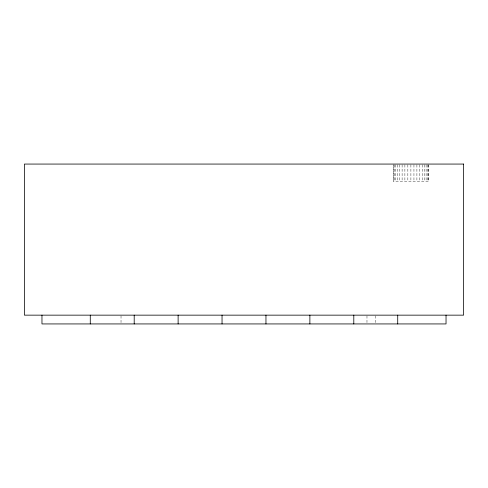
<?xml version="1.0" encoding="UTF-8"?>
<svg xmlns="http://www.w3.org/2000/svg" width="488" height="488" viewBox="0 0 488 488"><rect width="100%" height="100%" fill="white"/><g stroke="black" fill="none" stroke-linecap="round" stroke-linejoin="round"><path stroke-width="0.37" stroke-dasharray="2.44 1.83" d="M428.464 164.798L428.464 181.634L393.328 181.634L393.328 164.798M428.196 164.798L428.196 181.634M427.403 164.798L427.403 181.634M426.109 164.798L426.109 181.634M424.353 164.798L424.353 181.634M422.187 164.798L422.187 181.634M419.68 164.798L419.68 181.634M416.905 164.798L416.905 181.634M413.946 164.798L413.946 181.634M410.896 164.798L410.896 181.634M407.846 164.798L407.846 181.634M404.887 164.798L404.887 181.634M402.112 164.798L402.112 181.634M399.605 164.798L399.605 181.634M397.439 164.798L397.439 181.634M395.683 164.798L395.683 181.634M394.389 164.798L394.389 181.634M393.596 164.798L393.596 181.634M375.76 315.882L375.76 323.202M366.976 315.882L366.976 323.934M121.024 315.882L121.024 323.934"/><path stroke-width="0.73" d="M446.032 315.15L446.032 323.934L41.968 323.934L41.968 315.15M397.72 315.15L397.72 323.934M353.8 315.15L353.8 323.934M309.88 315.15L309.88 323.934M265.96 315.15L265.96 323.934M222.04 315.15L222.04 323.934M178.12 315.15L178.12 323.934M134.2 315.15L134.2 323.934M90.28 315.15L90.28 323.934M463.6 164.066L24.4 164.066L24.4 315.15L463.6 315.15L463.6 164.066"/></g></svg>
